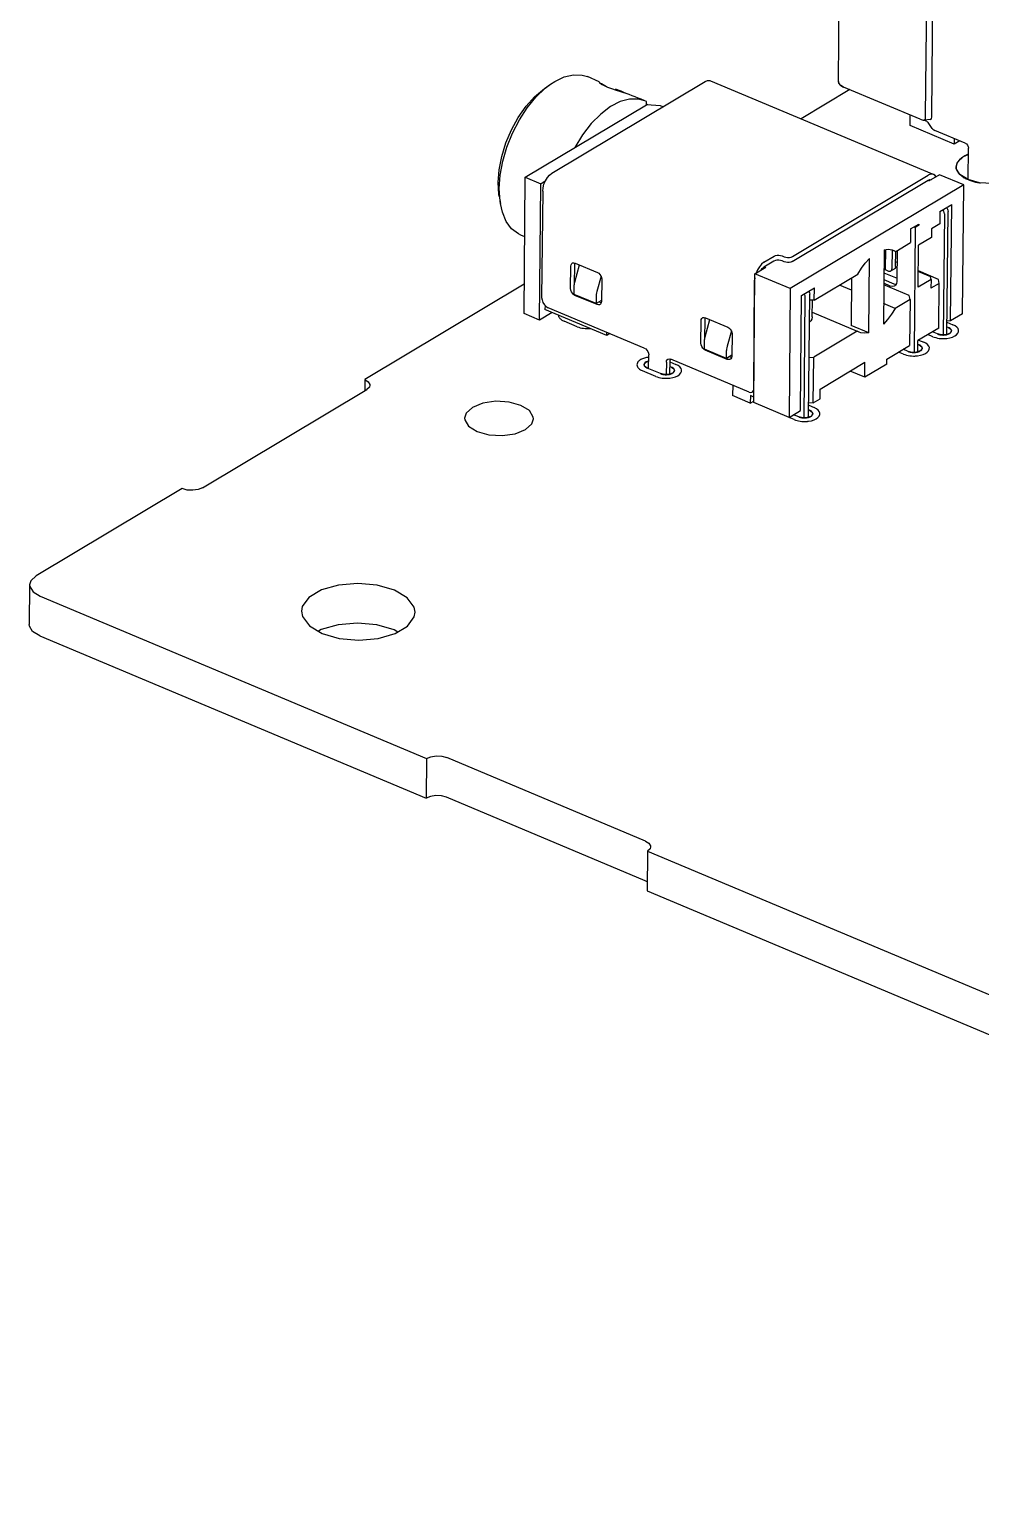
# Model space of a CAD drawing. Header units: millimetres. Extents: x 0 to 841, y 0 to 594.
# Drawn here: x 524.31 to 540.91, y 205.87 to 231.44 of the extents above; entities that cross this region are included whole.
import ezdxf

# ---------------------------------------------------------------- set-up
doc = ezdxf.new("R2010")
doc.units = ezdxf.units.MM
doc.header["$LTSCALE"] = 46.255
doc.layers.add('ASSEM_MEM', color=7, linetype='CONTINUOUS')

msp = doc.modelspace()

# ---------------------------------------------------------------- linework, layer by layer
at = {"layer": 'ASSEM_MEM', "color": 7, "linetype": 'CONTINUOUS'}
for p, q in [((538.432, 230.529), (538.55, 243.237)), ((539.954, 229.932), (540.07, 242.379)), ((540.062, 229.939), (540.177, 242.387)), ((533.3, 230.407), (533.41, 230.484)), ((533.432, 228.927), (536.108, 230.528)), ((534.258, 230.526), (534.05, 230.614)), ((534.271, 230.5), (534.261, 230.514)), ((536.202, 230.542), (540.095, 228.906)), ((538.432, 230.529), (538.441, 230.497)), ((538.523, 230.432), (538.471, 230.462)), ((539.857, 229.871), (538.523, 230.432)), ((534.542, 230.389), (534.542, 230.38)), ((535.052, 230.193), (534.988, 230.219)), ((535.084, 230.178), (535.053, 230.192)), ((535.083, 230.123), (535.084, 230.178)), ((538.63, 230.387), (537.78, 229.878)), ((532.967, 228.857), (535.083, 230.123)), ((535.329, 230.103), (535.083, 230.123)), ((535.369, 230.086), (535.329, 230.103)), ((539.681, 229.759), (539.683, 229.944)), ((540.452, 229.436), (539.681, 229.759)), ((539.891, 229.86), (539.908, 229.856)), ((539.891, 229.86), (539.926, 229.855)), ((539.975, 229.832), (539.925, 229.853)), ((540.037, 229.863), (539.926, 229.855)), ((540.067, 229.711), (539.998, 229.815)), ((540.079, 229.698), (540.067, 229.711)), ((540.642, 229.454), (540.114, 229.676)), ((540.453, 229.534), (540.452, 229.436)), ((540.549, 229.493), (540.452, 229.436)), ((540.642, 229.454), (540.664, 229.44)), ((540.664, 229.44), (540.683, 229.418)), ((540.694, 228.815), (540.699, 229.365)), ((540.695, 229.392), (540.699, 229.365)), ((540.194, 228.902), (540.003, 228.787)), ((540.618, 228.723), (540.194, 228.902)), ((532.526, 228.442), (532.513, 228.659)), ((532.945, 226.476), (532.967, 228.857)), ((532.967, 228.857), (533.237, 228.744)), ((533.215, 226.363), (533.237, 228.744)), ((533.237, 228.744), (533.317, 228.792)), ((540.618, 228.723), (537.592, 226.914)), ((537.627, 227.386), (539.999, 228.805)), ((537.628, 227.473), (540, 228.892)), ((540.034, 228.806), (540.019, 228.813)), ((540.597, 226.472), (540.618, 228.723)), ((540.892, 228.76), (540.914, 228.757)), ((532.511, 228.529), (532.533, 228.396)), ((532.533, 228.396), (532.526, 228.442)), ((533.271, 228.615), (533.253, 226.757)), ((540.202, 228.259), (540.409, 228.383)), ((540.39, 226.348), (540.409, 228.383)), ((540.202, 228.259), (540.2, 228.043)), ((540.28, 228.22), (540.261, 226.105)), ((540.324, 226.113), (540.344, 228.259)), ((539.692, 227.955), (539.69, 227.716)), ((539.692, 227.955), (539.835, 228.04)), ((539.75, 227.989), (539.771, 227.981)), ((539.771, 227.981), (539.751, 225.8)), ((539.835, 228.019), (539.771, 227.981)), ((539.814, 228.027), (539.835, 228.019)), ((539.835, 228.04), (539.835, 228.019)), ((540.056, 227.957), (540.055, 227.806)), ((540.2, 228.043), (540.056, 227.957)), ((532.957, 227.819), (532.888, 227.848)), ((539.431, 227.562), (539.69, 227.716)), ((539.825, 226.936), (539.832, 227.672)), ((540.055, 227.806), (539.832, 227.672)), ((533.815, 227.364), (533.839, 227.358)), ((533.828, 227.361), (533.825, 227.342)), ((537.307, 227.391), (537.131, 227.286)), ((537.132, 227.372), (537.308, 227.478)), ((537.486, 227.38), (537.448, 227.397)), ((537.449, 227.483), (537.487, 227.467)), ((538.962, 226.141), (538.974, 227.438)), ((539.229, 227.591), (539.217, 226.294)), ((539.229, 227.591), (539.302, 227.599)), ((539.252, 227.593), (539.248, 227.244)), ((539.363, 227.59), (539.431, 227.562)), ((539.368, 227.589), (539.365, 227.26)), ((539.396, 227.58), (539.431, 227.562)), ((539.428, 227.298), (539.431, 227.562)), ((539.456, 227.366), (539.429, 227.378)), ((539.458, 227.578), (539.453, 227.038)), ((533.758, 226.914), (533.761, 227.304)), ((533.825, 227.342), (533.822, 226.978)), ((533.831, 227.024), (533.913, 227.327)), ((533.839, 227.358), (534.225, 227.196)), ((534.289, 227.128), (534.216, 226.862)), ((536.954, 224.921), (536.975, 227.173)), ((536.975, 227.173), (537.166, 227.287)), ((537.592, 226.914), (536.975, 227.173)), ((538.01, 226.711), (538.769, 227.166)), ((539.225, 227.188), (539.454, 227.092)), ((539.226, 227.235), (539.248, 227.244)), ((539.248, 227.244), (539.306, 227.219)), ((539.345, 227.22), (539.409, 227.258)), ((540.177, 227.074), (539.828, 227.221)), ((539.828, 227.211), (540.038, 227.122)), ((540.048, 227.07), (540.038, 227.122)), ((532.95, 226.989), (530.166, 225.324)), ((533.818, 226.812), (533.82, 226.949)), ((533.82, 226.949), (533.821, 226.973)), ((534.301, 227.077), (534.297, 226.687)), ((536.953, 225.158), (536.97, 227.06)), ((536.974, 227.099), (536.97, 227.06)), ((537.592, 226.914), (537.571, 224.662)), ((537.789, 226.795), (538.012, 226.928)), ((538.01, 226.711), (538.012, 226.928)), ((538.66, 226.886), (538.45, 226.975)), ((538.662, 227.101), (538.654, 226.271)), ((539.224, 227.069), (539.4, 226.995)), ((539.336, 226.957), (539.224, 227.005)), ((539.667, 226.791), (539.224, 226.978)), ((540.048, 227.07), (539.825, 226.936)), ((540.048, 227.07), (540.047, 226.918)), ((540.19, 227.004), (540.047, 226.918)), ((540.19, 227.004), (540.177, 227.074)), ((540.183, 226.224), (540.19, 227.004)), ((533.312, 226.62), (533.311, 226.55)), ((533.834, 226.795), (533.81, 226.809)), ((534.204, 226.65), (533.818, 226.812)), ((534.22, 226.633), (533.834, 226.795)), ((534.205, 226.787), (534.204, 226.65)), ((534.298, 226.706), (534.204, 226.65)), ((534.258, 226.682), (534.283, 226.671)), ((534.283, 226.671), (534.294, 226.669)), ((537.77, 224.781), (537.789, 226.795)), ((537.832, 224.657), (537.852, 226.768)), ((537.911, 224.668), (537.931, 226.815)), ((538.01, 226.711), (537.93, 226.708)), ((537.975, 226.419), (537.978, 226.71)), ((539.422, 226.566), (539.22, 226.651)), ((539.681, 226.721), (539.422, 226.566)), ((539.681, 226.721), (539.667, 226.791)), ((539.681, 226.721), (539.673, 225.92)), ((533.215, 226.363), (532.945, 226.476)), ((533.438, 226.496), (533.215, 226.363)), ((534.39, 226.096), (533.311, 226.55)), ((535.044, 225.874), (533.368, 226.578)), ((533.635, 226.348), (533.644, 226.344)), ((533.875, 226.247), (533.644, 226.344)), ((536.032, 225.958), (536.035, 226.348)), ((536.089, 226.408), (536.113, 226.402)), ((536.099, 226.386), (536.096, 226.022)), ((536.102, 226.405), (536.099, 226.386)), ((536.104, 226.068), (536.187, 226.371)), ((536.113, 226.402), (536.499, 226.24)), ((537.927, 226.329), (537.944, 226.344)), ((537.976, 226.5), (538.76, 226.17)), ((540.39, 226.348), (540.326, 226.346)), ((540.597, 226.472), (540.39, 226.348)), ((534.39, 226.096), (534.391, 226.148)), ((534.442, 226.127), (534.39, 226.096)), ((536.563, 226.173), (536.49, 225.906)), ((536.575, 226.121), (536.571, 225.732)), ((538.76, 226.17), (538, 225.716)), ((538.962, 226.141), (538.654, 226.271)), ((538.795, 226.152), (538.76, 226.17)), ((540.183, 226.224), (539.816, 226.005)), ((540.079, 226.073), (539.991, 226.11)), ((540.159, 226.12), (540.071, 226.157)), ((540.325, 226.245), (540.35, 226.234)), ((540.326, 226.326), (540.43, 226.282)), ((536.108, 225.839), (536.084, 225.854)), ((536.092, 225.856), (536.094, 225.994)), ((536.478, 225.694), (536.092, 225.856)), ((536.094, 225.994), (536.095, 226.018)), ((536.493, 225.677), (536.108, 225.839)), ((536.478, 225.694), (536.479, 225.832)), ((539.275, 225.681), (539.673, 225.92)), ((539.649, 225.815), (539.561, 225.852)), ((539.815, 225.808), (539.816, 226.005)), ((539.816, 225.94), (539.84, 225.93)), ((539.832, 226.014), (539.92, 225.977)), ((540.317, 226.043), (540.324, 226.044)), ((535.118, 225.514), (535.121, 225.755)), ((535.429, 225.625), (535.427, 225.411)), ((535.483, 225.685), (535.507, 225.679)), ((535.49, 225.419), (535.493, 225.663)), ((535.492, 225.632), (535.596, 225.589)), ((535.496, 225.682), (535.493, 225.663)), ((536.875, 225.104), (535.507, 225.679)), ((536.571, 225.75), (536.478, 225.694)), ((536.532, 225.726), (536.557, 225.716)), ((536.557, 225.716), (536.568, 225.713)), ((537.921, 225.712), (538, 225.716)), ((537.993, 224.915), (538, 225.716)), ((538.114, 225.159), (538.894, 225.626)), ((538.892, 225.366), (538.894, 225.626)), ((539.274, 225.595), (538.892, 225.366)), ((539.274, 225.595), (539.275, 225.681)), ((539.57, 225.768), (539.481, 225.805)), ((539.808, 225.738), (539.814, 225.739)), ((530.166, 225.324), (530.165, 225.127)), ((535.005, 225.48), (535.014, 225.476)), ((535.245, 225.379), (535.014, 225.476)), ((535.325, 225.427), (535.094, 225.524)), ((535.483, 225.35), (535.49, 225.35)), ((535.492, 225.551), (535.516, 225.541)), ((538.892, 225.366), (538.638, 225.473)), ((527.333, 223.433), (530.2, 225.148)), ((530.246, 225.191), (530.2, 225.148)), ((530.257, 225.227), (530.246, 225.191)), ((536.588, 225.225), (536.586, 225.043)), ((536.956, 225.122), (536.927, 225.105)), ((538.112, 224.986), (538.114, 225.159)), ((536.894, 224.913), (536.586, 225.043)), ((536.896, 225.043), (536.894, 224.913)), ((536.894, 224.913), (536.954, 224.949)), ((536.955, 225.018), (536.896, 225.043)), ((537.571, 224.662), (536.954, 224.921)), ((537.913, 224.874), (538.009, 224.834)), ((537.993, 224.915), (537.914, 224.911)), ((537.993, 224.915), (538.112, 224.986)), ((537.658, 224.625), (537.57, 224.662)), ((537.571, 224.662), (537.77, 224.781)), ((537.738, 224.672), (537.65, 224.709)), ((537.896, 224.595), (537.911, 224.597)), ((537.913, 224.793), (537.929, 224.787)), ((526.981, 223.419), (524.433, 221.895)), ((524.318, 221.737), (524.312, 221.045)), ((524.5, 221.542), (531.244, 218.708)), ((524.493, 220.85), (531.238, 218.015)), ((530.741, 220.915), (530.677, 220.953)), ((531.244, 218.708), (531.238, 218.015)), ((535.065, 217.264), (531.596, 218.722)), ((535.058, 216.571), (531.59, 218.029)), ((535.098, 217.088), (535.092, 216.395)), ((535.098, 217.088), (560.148, 206.559)), ((535.093, 216.55), (535.058, 216.571)), ((535.092, 216.395), (560.142, 205.867))]:
    msp.add_line(p, q, dxfattribs=at)
for points in [[(533.154, 230.256), (533.315, 230.411), (533.41, 230.484)], [(533.41, 230.484), (533.481, 230.53), (533.647, 230.609), (533.807, 230.647), (533.957, 230.641), (534.05, 230.614)], [(534.408, 230.427), (534.347, 230.453), (534.3, 230.478), (534.271, 230.5)], [(536.108, 230.528), (536.149, 230.545), (536.187, 230.546), (536.202, 230.542)], [(538.471, 230.462), (538.44, 230.498), (538.432, 230.529)], [(538.441, 230.497), (538.473, 230.46), (538.523, 230.432)], [(532.493, 228.765), (532.51, 228.988), (532.555, 229.222), (532.628, 229.457), (532.725, 229.685), (532.843, 229.902), (532.98, 230.097), (533.129, 230.264), (533.3, 230.407)], [(532.513, 228.659), (532.53, 228.893), (532.575, 229.138), (532.648, 229.385), (532.745, 229.628), (532.864, 229.858), (533.002, 230.07), (533.154, 230.256)], [(535.053, 230.192), (534.943, 230.223), (534.788, 230.223), (534.623, 230.178), (534.452, 230.09), (534.283, 229.96), (534.119, 229.794), (533.967, 229.597), (533.83, 229.374)], [(534.559, 230.375), (534.48, 230.4), (534.408, 230.427)], [(534.577, 230.386), (534.557, 230.392), (534.545, 230.393), (534.542, 230.389)], [(534.676, 230.344), (534.638, 230.361), (534.605, 230.375), (534.577, 230.386)], [(539.926, 229.855), (539.932, 229.856), (539.94, 229.86), (539.946, 229.867), (539.95, 229.878), (539.952, 229.893), (539.954, 229.911), (539.954, 229.932)], [(539.926, 229.855), (539.943, 229.863), (539.952, 229.889), (539.954, 229.932)], [(539.908, 229.856), (539.921, 229.855), (539.926, 229.855)], [(539.975, 229.832), (539.985, 229.827), (539.993, 229.821), (539.998, 229.815)], [(539.998, 229.815), (539.993, 229.821), (539.985, 229.827)], [(540.079, 229.698), (540.094, 229.686), (540.114, 229.676)], [(540.683, 229.418), (540.695, 229.391), (540.699, 229.365)], [(540.698, 229.26), (540.637, 229.231), (540.585, 229.199), (540.542, 229.163), (540.511, 229.123), (540.492, 229.082), (540.485, 229.039)], [(540.485, 229.04), (540.511, 229.122), (540.617, 229.22), (540.698, 229.253)], [(533.271, 228.615), (533.277, 228.675), (533.293, 228.737), (533.319, 228.796), (533.352, 228.85), (533.391, 228.895), (533.432, 228.927)], [(540.095, 228.906), (540.079, 228.91), (540.041, 228.909), (540, 228.892)], [(540.136, 228.867), (540.112, 228.895), (540.095, 228.906)], [(540.694, 228.815), (540.552, 228.903), (540.488, 229.011), (540.485, 229.04)], [(540.485, 229.039), (540.485, 229.035), (540.485, 229.03), (540.486, 229.025), (540.486, 229.02), (540.487, 229.016), (540.488, 229.01)], [(540.488, 229.01), (540.492, 228.993), (540.5, 228.974), (540.509, 228.955), (540.522, 228.937), (540.535, 228.92), (540.552, 228.903)], [(540.552, 228.903), (540.558, 228.897), (540.565, 228.891), (540.573, 228.885), (540.579, 228.88), (540.587, 228.874), (540.595, 228.868)], [(532.511, 228.528), (532.506, 228.558), (532.493, 228.765)], [(539.999, 228.805), (540.029, 228.816), (540.048, 228.814)], [(540.595, 228.868), (540.61, 228.858), (540.625, 228.849), (540.641, 228.84), (540.658, 228.831), (540.676, 228.823), (540.694, 228.815)], [(540.694, 228.815), (540.722, 228.804), (540.754, 228.793), (540.787, 228.783), (540.821, 228.774), (540.856, 228.766), (540.892, 228.76)], [(541.115, 228.747), (540.891, 228.76), (540.694, 228.815)], [(532.888, 227.848), (532.846, 227.868), (532.729, 227.958), (532.635, 228.086), (532.567, 228.249), (532.533, 228.396)], [(540.28, 228.22), (540.278, 228.242), (540.27, 228.263), (540.257, 228.283), (540.251, 228.289)], [(540.315, 228.327), (540.321, 228.321), (540.333, 228.301), (540.341, 228.28), (540.344, 228.259)], [(533.787, 227.357), (533.794, 227.36), (533.815, 227.364)], [(537.132, 227.372), (537.09, 227.34), (537.052, 227.295), (537.019, 227.241), (536.994, 227.184)], [(537.448, 227.397), (537.421, 227.405), (537.39, 227.408), (537.359, 227.407), (537.331, 227.401), (537.307, 227.391)], [(537.308, 227.478), (537.331, 227.488), (537.36, 227.494), (537.391, 227.495), (537.422, 227.491), (537.449, 227.483)], [(537.627, 227.386), (537.604, 227.376), (537.575, 227.37), (537.544, 227.369), (537.514, 227.372), (537.486, 227.38)], [(537.487, 227.467), (537.514, 227.459), (537.545, 227.455), (537.576, 227.457), (537.605, 227.463), (537.628, 227.473)], [(538.769, 227.166), (538.832, 227.267), (538.901, 227.359), (538.974, 227.438)], [(539.302, 227.599), (539.37, 227.59), (539.396, 227.58)], [(533.761, 227.304), (533.766, 227.329), (533.777, 227.349), (533.787, 227.357)], [(534.225, 227.196), (534.249, 227.182), (534.27, 227.16), (534.287, 227.134), (534.297, 227.105), (534.301, 227.077)], [(537.082, 227.237), (537.101, 227.261), (537.131, 227.286)], [(539.306, 227.219), (539.324, 227.215), (539.34, 227.217), (539.345, 227.22)], [(539.345, 227.22), (539.353, 227.226), (539.362, 227.241), (539.365, 227.26)], [(539.428, 227.298), (539.425, 227.279), (539.417, 227.264), (539.409, 227.258)], [(533.81, 226.809), (533.789, 226.831), (533.772, 226.857), (533.761, 226.886), (533.758, 226.914)], [(533.821, 226.973), (533.825, 226.998), (533.831, 227.024)], [(534.216, 226.862), (534.21, 226.836), (534.206, 226.811), (534.205, 226.787)], [(537.914, 226.869), (537.921, 226.858), (537.929, 226.837), (537.931, 226.815)], [(539.415, 226.958), (539.405, 226.953), (539.372, 226.949), (539.336, 226.957)], [(539.4, 226.995), (539.434, 226.987), (539.44, 226.987)], [(539.453, 227.038), (539.447, 227.001), (539.43, 226.971), (539.415, 226.958)], [(533.253, 226.757), (533.259, 226.714), (533.275, 226.671), (533.3, 226.632), (533.332, 226.6), (533.368, 226.578)], [(534.272, 226.634), (534.265, 226.631), (534.243, 226.627), (534.22, 226.633)], [(534.297, 226.687), (534.293, 226.662), (534.282, 226.643), (534.272, 226.634)], [(537.852, 226.768), (537.849, 226.789), (537.841, 226.811), (537.834, 226.822)], [(533.544, 226.452), (533.544, 226.443), (533.546, 226.435), (533.548, 226.426), (533.552, 226.417), (533.557, 226.409), (533.563, 226.4)], [(533.563, 226.4), (533.571, 226.391), (533.581, 226.382), (533.593, 226.373), (533.605, 226.364), (533.619, 226.356), (533.635, 226.348)], [(536.035, 226.348), (536.039, 226.373), (536.051, 226.393), (536.061, 226.402)], [(536.061, 226.402), (536.068, 226.405), (536.089, 226.408)], [(537.975, 226.419), (537.969, 226.381), (537.951, 226.351), (537.943, 226.344)], [(539.422, 226.566), (539.36, 226.465), (539.291, 226.373), (539.217, 226.294)], [(533.875, 226.247), (533.899, 226.238), (533.925, 226.23), (533.953, 226.224), (533.983, 226.219), (534.013, 226.216), (534.044, 226.215)], [(534.044, 226.215), (534.05, 226.214), (534.056, 226.214), (534.062, 226.215), (534.067, 226.215), (534.073, 226.215), (534.079, 226.215)], [(534.079, 226.215), (534.083, 226.215), (534.087, 226.215), (534.09, 226.216), (534.095, 226.216), (534.099, 226.216), (534.103, 226.217)], [(536.499, 226.24), (536.522, 226.226), (536.544, 226.205), (536.561, 226.178), (536.571, 226.15), (536.575, 226.121)], [(538.962, 226.141), (538.889, 226.133), (538.821, 226.142), (538.795, 226.152)], [(540.37, 226.129), (540.307, 226.107), (540.229, 226.104), (540.159, 226.12)], [(540.159, 226.12), (540.169, 226.116), (540.18, 226.113), (540.192, 226.11), (540.204, 226.107), (540.217, 226.105), (540.23, 226.104)], [(540.23, 226.104), (540.232, 226.103), (540.234, 226.103), (540.237, 226.103), (540.239, 226.103), (540.242, 226.103), (540.245, 226.103)], [(540.245, 226.103), (540.255, 226.102), (540.266, 226.102), (540.276, 226.103), (540.287, 226.104), (540.297, 226.105), (540.307, 226.107)], [(540.307, 226.107), (540.31, 226.107), (540.313, 226.108), (540.315, 226.108), (540.318, 226.109), (540.321, 226.11), (540.324, 226.11)], [(540.324, 226.044), (540.375, 226.053), (540.421, 226.067), (540.461, 226.085), (540.493, 226.107), (540.516, 226.133), (540.527, 226.159), (540.528, 226.186), (540.519, 226.213), (540.499, 226.239), (540.468, 226.262), (540.43, 226.282)], [(540.324, 226.11), (540.332, 226.113), (540.341, 226.115), (540.349, 226.118), (540.356, 226.122), (540.363, 226.125), (540.37, 226.129)], [(540.35, 226.234), (540.395, 226.203), (540.404, 226.176)], [(540.404, 226.176), (540.403, 226.187), (540.398, 226.198), (540.39, 226.208), (540.38, 226.218), (540.366, 226.227), (540.35, 226.234)], [(540.404, 226.176), (540.402, 226.164), (540.37, 226.129)], [(540.37, 226.129), (540.378, 226.134), (540.385, 226.139), (540.391, 226.145), (540.396, 226.151), (540.399, 226.157), (540.402, 226.164)], [(540.402, 226.164), (540.403, 226.166), (540.403, 226.168), (540.404, 226.17), (540.404, 226.172), (540.404, 226.174), (540.404, 226.176)], [(535.044, 225.874), (535.068, 225.859), (535.089, 225.838), (535.106, 225.812), (535.117, 225.783), (535.121, 225.755)], [(536.084, 225.854), (536.063, 225.875), (536.046, 225.901), (536.035, 225.93), (536.032, 225.958)], [(536.095, 226.018), (536.099, 226.042), (536.104, 226.068)], [(536.49, 225.906), (536.484, 225.88), (536.48, 225.856), (536.479, 225.832)], [(539.86, 225.824), (539.797, 225.802), (539.72, 225.799), (539.649, 225.815)], [(539.814, 225.739), (539.865, 225.748), (539.912, 225.762), (539.952, 225.78), (539.983, 225.802), (540.006, 225.828), (540.018, 225.854), (540.019, 225.882), (540.009, 225.909), (539.989, 225.934), (539.958, 225.958), (539.92, 225.977)], [(539.815, 225.806), (539.823, 225.808), (539.831, 225.811), (539.839, 225.813), (539.847, 225.817), (539.854, 225.82), (539.86, 225.824)], [(539.84, 225.93), (539.885, 225.898), (539.895, 225.871)], [(539.895, 225.871), (539.893, 225.882), (539.888, 225.893), (539.881, 225.903), (539.87, 225.913), (539.857, 225.922), (539.84, 225.93)], [(539.895, 225.871), (539.893, 225.859), (539.86, 225.824)], [(539.86, 225.824), (539.868, 225.829), (539.875, 225.834), (539.881, 225.84), (539.886, 225.846), (539.89, 225.852), (539.893, 225.859)], [(539.893, 225.859), (539.893, 225.861), (539.894, 225.863), (539.894, 225.865), (539.894, 225.867), (539.895, 225.869), (539.895, 225.871)], [(540.079, 226.073), (540.103, 226.064), (540.13, 226.056), (540.158, 226.049), (540.187, 226.044), (540.217, 226.041), (540.249, 226.04)], [(540.249, 226.04), (540.254, 226.04), (540.26, 226.04), (540.266, 226.04), (540.272, 226.04), (540.278, 226.04), (540.283, 226.04)], [(540.283, 226.04), (540.289, 226.041), (540.295, 226.041), (540.3, 226.041), (540.306, 226.042), (540.312, 226.042), (540.317, 226.043)], [(534.934, 225.634), (534.923, 225.617), (534.917, 225.6), (534.914, 225.583), (534.917, 225.566), (534.923, 225.549), (534.934, 225.532)], [(535.014, 225.688), (534.997, 225.681), (534.981, 225.672), (534.967, 225.664), (534.954, 225.654), (534.943, 225.644), (534.934, 225.634)], [(535.12, 225.715), (535.102, 225.712), (535.083, 225.709), (535.065, 225.705), (535.047, 225.7), (535.03, 225.694), (535.014, 225.688)], [(535.12, 225.648), (535.097, 225.641), (535.077, 225.632), (535.061, 225.621), (535.049, 225.609), (535.042, 225.596), (535.039, 225.582)], [(535.039, 225.582), (535.041, 225.595), (535.074, 225.63), (535.12, 225.646)], [(535.094, 225.524), (535.049, 225.556), (535.039, 225.582)], [(535.039, 225.582), (535.04, 225.578), (535.04, 225.574), (535.042, 225.569), (535.043, 225.565), (535.046, 225.56), (535.049, 225.556)], [(535.429, 225.625), (535.433, 225.65), (535.444, 225.67), (535.455, 225.678)], [(535.455, 225.678), (535.461, 225.682), (535.483, 225.685)], [(535.49, 225.35), (535.541, 225.36), (535.587, 225.374), (535.627, 225.392), (535.659, 225.414), (535.682, 225.439), (535.694, 225.466), (535.695, 225.493), (535.685, 225.52), (535.665, 225.546), (535.634, 225.569), (535.596, 225.589)], [(536.545, 225.678), (536.539, 225.675), (536.517, 225.672), (536.493, 225.677)], [(536.571, 225.732), (536.567, 225.706), (536.556, 225.687), (536.545, 225.678)], [(539.57, 225.768), (539.593, 225.759), (539.62, 225.751), (539.648, 225.744), (539.677, 225.74), (539.708, 225.736), (539.739, 225.735)], [(539.649, 225.815), (539.66, 225.811), (539.671, 225.808), (539.682, 225.805), (539.694, 225.802), (539.707, 225.8), (539.72, 225.799)], [(539.72, 225.799), (539.722, 225.798), (539.725, 225.798), (539.727, 225.798), (539.73, 225.798), (539.732, 225.798), (539.735, 225.798)], [(539.735, 225.798), (539.746, 225.797), (539.756, 225.798), (539.767, 225.798), (539.777, 225.799), (539.787, 225.8), (539.797, 225.802)], [(539.739, 225.735), (539.745, 225.735), (539.751, 225.735), (539.756, 225.735), (539.762, 225.735), (539.768, 225.735), (539.774, 225.736)], [(539.774, 225.736), (539.779, 225.736), (539.785, 225.736), (539.791, 225.737), (539.796, 225.737), (539.802, 225.738), (539.808, 225.738)], [(539.797, 225.802), (539.8, 225.802), (539.803, 225.803), (539.806, 225.804), (539.809, 225.804), (539.811, 225.805), (539.815, 225.806)], [(530.166, 225.324), (530.228, 225.286), (530.256, 225.239), (530.257, 225.227)], [(534.934, 225.532), (534.942, 225.523), (534.952, 225.514), (534.963, 225.505), (534.976, 225.496), (534.99, 225.488), (535.005, 225.48)], [(535.049, 225.556), (535.054, 225.55), (535.06, 225.544), (535.067, 225.539), (535.075, 225.534), (535.084, 225.529), (535.094, 225.524)], [(535.245, 225.379), (535.269, 225.37), (535.296, 225.362), (535.324, 225.356), (535.353, 225.351), (535.383, 225.348), (535.415, 225.347)], [(535.536, 225.435), (535.473, 225.413), (535.396, 225.41), (535.325, 225.427)], [(535.325, 225.427), (535.335, 225.423), (535.347, 225.419), (535.358, 225.416), (535.37, 225.414), (535.383, 225.412), (535.396, 225.41)], [(535.396, 225.41), (535.398, 225.41), (535.4, 225.41), (535.403, 225.41), (535.406, 225.409), (535.408, 225.409), (535.411, 225.409)], [(535.411, 225.409), (535.422, 225.409), (535.432, 225.409), (535.443, 225.41), (535.453, 225.411), (535.463, 225.412), (535.473, 225.413)], [(535.415, 225.347), (535.421, 225.346), (535.426, 225.346), (535.432, 225.347), (535.438, 225.347), (535.444, 225.347), (535.449, 225.347)], [(535.449, 225.347), (535.455, 225.347), (535.461, 225.348), (535.467, 225.348), (535.472, 225.349), (535.478, 225.349), (535.483, 225.35)], [(535.473, 225.413), (535.476, 225.414), (535.479, 225.414), (535.482, 225.415), (535.485, 225.416), (535.487, 225.416), (535.49, 225.417)], [(535.49, 225.417), (535.499, 225.419), (535.507, 225.422), (535.515, 225.425), (535.522, 225.428), (535.529, 225.432), (535.536, 225.435)], [(535.516, 225.541), (535.561, 225.509), (535.571, 225.483)], [(535.571, 225.483), (535.569, 225.494), (535.564, 225.504), (535.557, 225.515), (535.546, 225.524), (535.532, 225.533), (535.516, 225.541)], [(535.571, 225.483), (535.568, 225.471), (535.536, 225.435)], [(535.536, 225.435), (535.544, 225.44), (535.551, 225.446), (535.557, 225.452), (535.562, 225.458), (535.566, 225.464), (535.568, 225.471)], [(535.568, 225.471), (535.569, 225.472), (535.57, 225.474), (535.57, 225.476), (535.57, 225.479), (535.57, 225.481), (535.571, 225.483)], [(536.875, 225.104), (536.899, 225.098), (536.92, 225.102), (536.927, 225.105)], [(536.927, 225.105), (536.938, 225.114), (536.949, 225.133), (536.953, 225.158)], [(532.046, 224.839), (531.935, 224.737), (531.908, 224.651)], [(533.108, 224.639), (533.106, 224.669), (533.038, 224.782), (532.891, 224.873), (532.685, 224.93), (532.452, 224.944), (532.227, 224.912), (532.046, 224.839)], [(537.911, 224.597), (537.961, 224.606), (538.006, 224.621), (538.045, 224.64), (538.075, 224.662), (538.096, 224.687), (538.107, 224.713), (538.107, 224.74), (538.097, 224.767), (538.077, 224.792), (538.047, 224.815), (538.009, 224.834)], [(531.908, 224.651), (531.911, 224.621), (531.978, 224.508), (532.126, 224.416), (532.332, 224.359), (532.565, 224.346), (532.789, 224.378), (532.971, 224.45)], [(532.971, 224.45), (533.082, 224.553), (533.108, 224.639)], [(537.658, 224.625), (537.682, 224.616), (537.709, 224.608), (537.737, 224.601), (537.766, 224.596), (537.796, 224.593), (537.828, 224.592)], [(537.949, 224.681), (537.886, 224.659), (537.809, 224.656), (537.738, 224.672)], [(537.738, 224.672), (537.748, 224.668), (537.76, 224.665), (537.771, 224.662), (537.783, 224.659), (537.796, 224.657), (537.809, 224.656)], [(537.809, 224.656), (537.811, 224.655), (537.813, 224.655), (537.816, 224.655), (537.819, 224.655), (537.821, 224.655), (537.824, 224.655)], [(537.824, 224.655), (537.835, 224.654), (537.845, 224.654), (537.856, 224.655), (537.866, 224.656), (537.876, 224.657), (537.886, 224.659)], [(537.828, 224.592), (537.834, 224.592), (537.839, 224.592), (537.845, 224.592), (537.851, 224.592), (537.857, 224.592), (537.862, 224.592)], [(537.862, 224.592), (537.868, 224.593), (537.874, 224.593), (537.88, 224.593), (537.885, 224.594), (537.891, 224.594), (537.896, 224.595)], [(537.886, 224.659), (537.89, 224.66), (537.895, 224.66), (537.899, 224.661), (537.903, 224.662), (537.907, 224.664), (537.911, 224.665)], [(537.911, 224.665), (537.918, 224.667), (537.925, 224.669), (537.932, 224.672), (537.938, 224.675), (537.944, 224.678), (537.949, 224.681)], [(537.929, 224.787), (537.974, 224.755), (537.984, 224.728)], [(537.984, 224.728), (537.982, 224.739), (537.977, 224.75), (537.97, 224.76), (537.959, 224.77), (537.945, 224.779), (537.929, 224.787)], [(537.984, 224.728), (537.981, 224.716), (537.949, 224.681)], [(537.949, 224.681), (537.957, 224.686), (537.964, 224.691), (537.97, 224.697), (537.975, 224.703), (537.979, 224.709), (537.981, 224.716)], [(537.981, 224.716), (537.982, 224.718), (537.983, 224.72), (537.983, 224.722), (537.983, 224.724), (537.984, 224.726), (537.984, 224.728)], [(527.333, 223.433), (527.257, 223.403), (527.164, 223.39), (527.067, 223.395), (526.981, 223.419)], [(524.433, 221.895), (524.34, 221.81), (524.318, 221.738)], [(524.318, 221.738), (524.321, 221.713), (524.377, 221.619), (524.5, 221.542)], [(530.683, 221.646), (530.384, 221.733), (530.045, 221.764), (529.707, 221.735), (529.411, 221.65), (529.192, 221.519), (529.076, 221.358), (529.063, 221.278)], [(531.043, 221.259), (531.026, 221.351), (530.906, 221.513), (530.683, 221.646)], [(529.063, 221.278), (529.079, 221.186), (529.199, 221.024), (529.422, 220.891)], [(529.422, 220.891), (529.721, 220.804), (530.06, 220.773), (530.398, 220.802), (530.695, 220.887), (530.914, 221.018), (531.029, 221.179), (531.043, 221.259)], [(524.493, 220.85), (524.37, 220.926), (524.314, 221.02), (524.312, 221.045)], [(529.701, 221.042), (529.404, 220.957), (529.358, 220.929)], [(530.677, 220.953), (530.378, 221.04), (530.039, 221.071), (529.701, 221.042)], [(531.244, 218.708), (531.32, 218.738), (531.413, 218.751), (531.51, 218.746), (531.596, 218.722)], [(531.59, 218.029), (531.504, 218.053), (531.407, 218.059), (531.313, 218.045), (531.238, 218.015)], [(535.065, 217.264), (535.126, 217.226), (535.154, 217.179), (535.155, 217.166)], [(535.155, 217.166), (535.144, 217.131), (535.098, 217.088)]]:
    msp.add_lwpolyline(points, dxfattribs=at)
for centre, major_axis, ratio, start_param, end_param in [((534.257, 228.9), (0.001, 1.627), 0.011371, -0.123833, -0.00477), ((532.621, 229.587), (2.334, -0.002), 0.556488, 0.715381, 0.790224), ((533.256, 229.32), (2.877, -0.29), 0.447752, 7.253779, 7.429704), ((531.904, 229.889), (4.125, -0.839), 0.303517, 0.880767, 0.897206), ((531.904, 229.889), (4.125, -0.839), 0.303517, 0.745601, 0.754508), ((540.013, 230.011), (-0.024, 0.149), 0.279464, 3.114784, 4.156903), ((539.858, 230.001), (0.137, -0.118), 0.618193, -1.090684, -0.86992)]:
    msp.add_ellipse(centre, major_axis=major_axis, ratio=ratio, start_param=start_param, end_param=end_param, dxfattribs=at)

doc.saveas('drawing.dxf')
